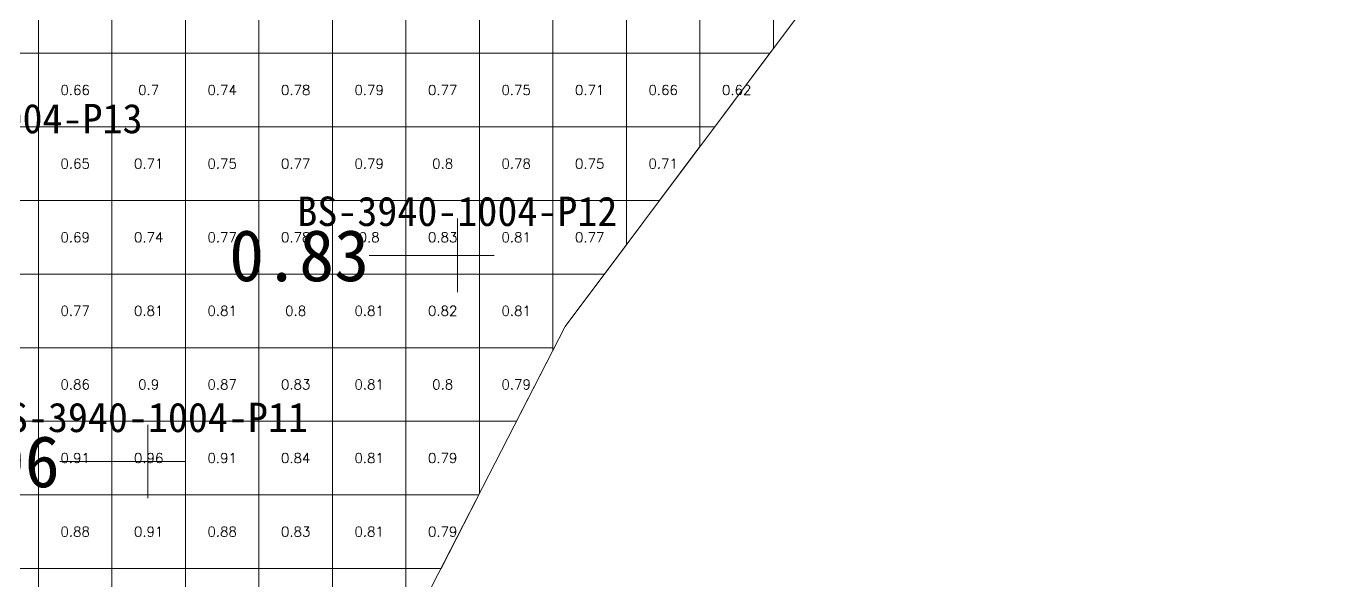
# Model space of a CAD drawing. Header units: inches. Extents: x 470055.8 to 470149.5, y 4349649 to 4349739.5.
# Drawn here: x 470098.73 to 470116.66, y 4349680.82 to 4349688.35 of the extents above; entities that cross this region are included whole.
import ezdxf
from ezdxf.enums import TextEntityAlignment as Align

# ---------------------------------------------------------------- set-up
doc = ezdxf.new("R2010")
doc.units = ezdxf.units.IN
doc.header["$MEASUREMENT"] = 0
for name, color, linetype, lineweight in [('点', 7, 'Continuous', 0), ('爆区方格网', 7, 'Continuous', 0), ('线条', 7, 'Continuous', 0), ('钻孔', 7, 'Continuous', 0)]:
    doc.layers.add(name, color=color, linetype=linetype, lineweight=lineweight)
doc.styles.add('3dmine_textStyle_1', font='txt.shx', dxfattribs={"height": 1, "bigfont": 'gbcbig.shx'})
doc.styles.add('3dmine_textStyle_2', font='simsunb.ttf', dxfattribs={"height": 1})

msp = doc.modelspace()

# ---------------------------------------------------------------- hatches: boundary and pattern name
at = {"layer": '钻孔', "linetype": 'Continuous', "lineweight": 0, "true_color": 0x00ffff, "extrusion": (0, 1, 0)}
for points in [[(-470099.13, 3929.83), (-470098.13, 3929.83), (-470098.13, 3940.83), (-470099.13, 3940.83)], [(-470105.59, 3929.76), (-470104.59, 3929.76), (-470104.59, 3940.76), (-470105.59, 3940.76)], [(-470101.38, 3929.89), (-470100.38, 3929.89), (-470100.38, 3940.89), (-470101.38, 3940.89)]]:
    msp.add_hatch(color=4, dxfattribs=at).paths.add_polyline_path(points, flags=0)

# ---------------------------------------------------------------- linework, layer by layer
at = {"color": 4, "linetype": 'Continuous', "lineweight": 0, "true_color": 0x00ffff, "elevation": 1971.02}
msp.add_lwpolyline([(470122.824, 4349730.456), (470115.23, 4349721.877), (470115.654, 4349715.406), (470115.919, 4349710.845), (470113.957, 4349704.321), (470116.025, 4349699.654), (470110.352, 4349690.002), (470106.057, 4349684.275), (470101.206, 4349674.834), (470100.543, 4349667.995), (470098.071, 4349670.29), (470095.247, 4349667.068), (470093.614, 4349664.11), (470090.823, 4349662.009), (470090.823, 4349662.009)], dxfattribs=at)
at = {"layer": '点', "color": 138, "linetype": 'Continuous', "lineweight": 0, "true_color": 0x004c4c}
for points, elevation in [([(470104.59, 4349684.74), (470104.59, 4349685.74)], 3940.76), ([(470105.09, 4349685.24), (470104.09, 4349685.24)], 3940.76), ([(470100.38, 4349681.94), (470100.38, 4349682.94)], 3940.89), ([(470100.88, 4349682.44), (470099.88, 4349682.44)], 3940.89)]:
    msp.add_lwpolyline(points, dxfattribs=dict(at, elevation=elevation))
at = {"layer": '爆区方格网', "color": 4, "linetype": 'Continuous', "lineweight": 0, "true_color": 0x00ffff, "elevation": 3941.41}
for points in [[(470098.89, 4349687.987), (470097.89, 4349687.987), (470097.89, 4349688.987), (470098.89, 4349688.987), (470098.89, 4349687.987)], [(470099.89, 4349687.987), (470098.89, 4349687.987), (470098.89, 4349688.987), (470099.89, 4349688.987), (470099.89, 4349687.987)], [(470100.89, 4349687.987), (470099.89, 4349687.987), (470099.89, 4349688.987), (470100.89, 4349688.987), (470100.89, 4349687.987)], [(470101.89, 4349687.987), (470100.89, 4349687.987), (470100.89, 4349688.987), (470101.89, 4349688.987), (470101.89, 4349687.987)], [(470102.89, 4349687.987), (470101.89, 4349687.987), (470101.89, 4349688.987), (470102.89, 4349688.987), (470102.89, 4349687.987)], [(470103.89, 4349687.987), (470102.89, 4349687.987), (470102.89, 4349688.987), (470103.89, 4349688.987), (470103.89, 4349687.987)], [(470104.89, 4349687.987), (470103.89, 4349687.987), (470103.89, 4349688.987), (470104.89, 4349688.987), (470104.89, 4349687.987)], [(470105.89, 4349687.987), (470104.89, 4349687.987), (470104.89, 4349688.987), (470105.89, 4349688.987), (470105.89, 4349687.987)], [(470106.89, 4349687.987), (470105.89, 4349687.987), (470105.89, 4349688.987), (470106.89, 4349688.987), (470106.89, 4349687.987)], [(470107.89, 4349687.987), (470106.89, 4349687.987), (470106.89, 4349688.987), (470107.89, 4349688.987), (470107.89, 4349687.987)], [(470108.89, 4349688.053), (470108.841, 4349687.987), (470107.89, 4349687.987), (470107.89, 4349688.987), (470108.89, 4349688.987), (470108.89, 4349688.053)], [(470098.89, 4349686.987), (470097.89, 4349686.987), (470097.89, 4349687.987), (470098.89, 4349687.987), (470098.89, 4349686.987)], [(470099.89, 4349686.987), (470098.89, 4349686.987), (470098.89, 4349687.987), (470099.89, 4349687.987), (470099.89, 4349686.987)], [(470100.89, 4349686.987), (470099.89, 4349686.987), (470099.89, 4349687.987), (470100.89, 4349687.987), (470100.89, 4349686.987)], [(470101.89, 4349686.987), (470100.89, 4349686.987), (470100.89, 4349687.987), (470101.89, 4349687.987), (470101.89, 4349686.987)], [(470102.89, 4349686.987), (470101.89, 4349686.987), (470101.89, 4349687.987), (470102.89, 4349687.987), (470102.89, 4349686.987)], [(470103.89, 4349686.987), (470102.89, 4349686.987), (470102.89, 4349687.987), (470103.89, 4349687.987), (470103.89, 4349686.987)], [(470104.89, 4349686.987), (470103.89, 4349686.987), (470103.89, 4349687.987), (470104.89, 4349687.987), (470104.89, 4349686.987)], [(470105.89, 4349686.987), (470104.89, 4349686.987), (470104.89, 4349687.987), (470105.89, 4349687.987), (470105.89, 4349686.987)], [(470106.89, 4349686.987), (470105.89, 4349686.987), (470105.89, 4349687.987), (470106.89, 4349687.987), (470106.89, 4349686.987)], [(470107.89, 4349686.987), (470106.89, 4349686.987), (470106.89, 4349687.987), (470107.89, 4349687.987), (470107.89, 4349686.987)], [(470108.091, 4349686.987), (470107.89, 4349686.987), (470107.89, 4349687.987), (470108.841, 4349687.987), (470108.091, 4349686.987)], [(470098.89, 4349685.987), (470097.89, 4349685.987), (470097.89, 4349686.987), (470098.89, 4349686.987), (470098.89, 4349685.987)], [(470099.89, 4349685.987), (470098.89, 4349685.987), (470098.89, 4349686.987), (470099.89, 4349686.987), (470099.89, 4349685.987)], [(470100.89, 4349685.987), (470099.89, 4349685.987), (470099.89, 4349686.987), (470100.89, 4349686.987), (470100.89, 4349685.987)], [(470101.89, 4349685.987), (470100.89, 4349685.987), (470100.89, 4349686.987), (470101.89, 4349686.987), (470101.89, 4349685.987)], [(470102.89, 4349685.987), (470101.89, 4349685.987), (470101.89, 4349686.987), (470102.89, 4349686.987), (470102.89, 4349685.987)], [(470103.89, 4349685.987), (470102.89, 4349685.987), (470102.89, 4349686.987), (470103.89, 4349686.987), (470103.89, 4349685.987)], [(470104.89, 4349685.987), (470103.89, 4349685.987), (470103.89, 4349686.987), (470104.89, 4349686.987), (470104.89, 4349685.987)], [(470105.89, 4349685.987), (470104.89, 4349685.987), (470104.89, 4349686.987), (470105.89, 4349686.987), (470105.89, 4349685.987)], [(470106.89, 4349685.987), (470105.89, 4349685.987), (470105.89, 4349686.987), (470106.89, 4349686.987), (470106.89, 4349685.987)], [(470107.89, 4349686.719), (470107.341, 4349685.987), (470106.89, 4349685.987), (470106.89, 4349686.987), (470107.89, 4349686.987), (470107.89, 4349686.719)], [(470098.89, 4349684.987), (470097.89, 4349684.987), (470097.89, 4349685.987), (470098.89, 4349685.987), (470098.89, 4349684.987)], [(470099.89, 4349684.987), (470098.89, 4349684.987), (470098.89, 4349685.987), (470099.89, 4349685.987), (470099.89, 4349684.987)], [(470100.89, 4349684.987), (470099.89, 4349684.987), (470099.89, 4349685.987), (470100.89, 4349685.987), (470100.89, 4349684.987)], [(470101.89, 4349684.987), (470100.89, 4349684.987), (470100.89, 4349685.987), (470101.89, 4349685.987), (470101.89, 4349684.987)], [(470102.89, 4349684.987), (470101.89, 4349684.987), (470101.89, 4349685.987), (470102.89, 4349685.987), (470102.89, 4349684.987)], [(470103.89, 4349684.987), (470102.89, 4349684.987), (470102.89, 4349685.987), (470103.89, 4349685.987), (470103.89, 4349684.987)], [(470104.89, 4349684.987), (470103.89, 4349684.987), (470103.89, 4349685.987), (470104.89, 4349685.987), (470104.89, 4349684.987)], [(470105.89, 4349684.987), (470104.89, 4349684.987), (470104.89, 4349685.987), (470105.89, 4349685.987), (470105.89, 4349684.987)], [(470106.89, 4349685.386), (470106.591, 4349684.987), (470105.89, 4349684.987), (470105.89, 4349685.987), (470106.89, 4349685.987), (470106.89, 4349685.386)], [(470098.89, 4349683.987), (470097.89, 4349683.987), (470097.89, 4349684.987), (470098.89, 4349684.987), (470098.89, 4349683.987)], [(470099.89, 4349683.987), (470098.89, 4349683.987), (470098.89, 4349684.987), (470099.89, 4349684.987), (470099.89, 4349683.987)], [(470100.89, 4349683.987), (470099.89, 4349683.987), (470099.89, 4349684.987), (470100.89, 4349684.987), (470100.89, 4349683.987)], [(470101.89, 4349683.987), (470100.89, 4349683.987), (470100.89, 4349684.987), (470101.89, 4349684.987), (470101.89, 4349683.987)], [(470102.89, 4349683.987), (470101.89, 4349683.987), (470101.89, 4349684.987), (470102.89, 4349684.987), (470102.89, 4349683.987)], [(470103.89, 4349683.987), (470102.89, 4349683.987), (470102.89, 4349684.987), (470103.89, 4349684.987), (470103.89, 4349683.987)], [(470104.89, 4349683.987), (470103.89, 4349683.987), (470103.89, 4349684.987), (470104.89, 4349684.987), (470104.89, 4349683.987)], [(470105.89, 4349683.987), (470104.89, 4349683.987), (470104.89, 4349684.987), (470105.89, 4349684.987), (470105.89, 4349683.987)], [(470098.89, 4349682.987), (470097.89, 4349682.987), (470097.89, 4349683.987), (470098.89, 4349683.987), (470098.89, 4349682.987)], [(470099.89, 4349682.987), (470098.89, 4349682.987), (470098.89, 4349683.987), (470099.89, 4349683.987), (470099.89, 4349682.987)], [(470100.89, 4349682.987), (470099.89, 4349682.987), (470099.89, 4349683.987), (470100.89, 4349683.987), (470100.89, 4349682.987)], [(470101.89, 4349682.987), (470100.89, 4349682.987), (470100.89, 4349683.987), (470101.89, 4349683.987), (470101.89, 4349682.987)], [(470102.89, 4349682.987), (470101.89, 4349682.987), (470101.89, 4349683.987), (470102.89, 4349683.987), (470102.89, 4349682.987)], [(470103.89, 4349682.987), (470102.89, 4349682.987), (470102.89, 4349683.987), (470103.89, 4349683.987), (470103.89, 4349682.987)], [(470104.89, 4349682.987), (470103.89, 4349682.987), (470103.89, 4349683.987), (470104.89, 4349683.987), (470104.89, 4349682.987)], [(470105.89, 4349683.95), (470105.395, 4349682.987), (470104.89, 4349682.987), (470104.89, 4349683.987), (470105.89, 4349683.987), (470105.89, 4349683.95)], [(470098.89, 4349681.987), (470097.89, 4349681.987), (470097.89, 4349682.987), (470098.89, 4349682.987), (470098.89, 4349681.987)], [(470099.89, 4349681.987), (470098.89, 4349681.987), (470098.89, 4349682.987), (470099.89, 4349682.987), (470099.89, 4349681.987)], [(470100.89, 4349681.987), (470099.89, 4349681.987), (470099.89, 4349682.987), (470100.89, 4349682.987), (470100.89, 4349681.987)], [(470101.89, 4349681.987), (470100.89, 4349681.987), (470100.89, 4349682.987), (470101.89, 4349682.987), (470101.89, 4349681.987)], [(470102.89, 4349681.987), (470101.89, 4349681.987), (470101.89, 4349682.987), (470102.89, 4349682.987), (470102.89, 4349681.987)], [(470103.89, 4349681.987), (470102.89, 4349681.987), (470102.89, 4349682.987), (470103.89, 4349682.987), (470103.89, 4349681.987)], [(470104.89, 4349682.004), (470104.882, 4349681.987), (470103.89, 4349681.987), (470103.89, 4349682.987), (470104.89, 4349682.987), (470104.89, 4349682.004)], [(470098.89, 4349680.987), (470097.89, 4349680.987), (470097.89, 4349681.987), (470098.89, 4349681.987), (470098.89, 4349680.987)], [(470099.89, 4349680.987), (470098.89, 4349680.987), (470098.89, 4349681.987), (470099.89, 4349681.987), (470099.89, 4349680.987)], [(470100.89, 4349680.987), (470099.89, 4349680.987), (470099.89, 4349681.987), (470100.89, 4349681.987), (470100.89, 4349680.987)], [(470101.89, 4349680.987), (470100.89, 4349680.987), (470100.89, 4349681.987), (470101.89, 4349681.987), (470101.89, 4349680.987)], [(470102.89, 4349680.987), (470101.89, 4349680.987), (470101.89, 4349681.987), (470102.89, 4349681.987), (470102.89, 4349680.987)], [(470103.89, 4349680.987), (470102.89, 4349680.987), (470102.89, 4349681.987), (470103.89, 4349681.987), (470103.89, 4349680.987)], [(470104.368, 4349680.987), (470103.89, 4349680.987), (470103.89, 4349681.987), (470104.882, 4349681.987), (470104.368, 4349680.987)], [(470098.89, 4349679.987), (470097.89, 4349679.987), (470097.89, 4349680.987), (470098.89, 4349680.987), (470098.89, 4349679.987)], [(470099.89, 4349679.987), (470098.89, 4349679.987), (470098.89, 4349680.987), (470099.89, 4349680.987), (470099.89, 4349679.987)], [(470100.89, 4349679.987), (470099.89, 4349679.987), (470099.89, 4349680.987), (470100.89, 4349680.987), (470100.89, 4349679.987)], [(470101.89, 4349679.987), (470100.89, 4349679.987), (470100.89, 4349680.987), (470101.89, 4349680.987), (470101.89, 4349679.987)], [(470102.89, 4349679.987), (470101.89, 4349679.987), (470101.89, 4349680.987), (470102.89, 4349680.987), (470102.89, 4349679.987)], [(470103.89, 4349680.058), (470103.854, 4349679.987), (470102.89, 4349679.987), (470102.89, 4349680.987), (470103.89, 4349680.987), (470103.89, 4349680.058)]]:
    msp.add_lwpolyline(points, dxfattribs=at)
at = {"layer": '线条', "color": 138, "linetype": 'Continuous', "lineweight": 0, "true_color": 0x004c4c}
for points, elevation in [([(470104.59, 4349685.24), (470104.59, 4349685.24), (470104.59, 4349685.24)], 3940.76), ([(470100.38, 4349682.44), (470100.38, 4349682.44), (470100.38, 4349682.44)], 3940.89)]:
    msp.add_lwpolyline(points, dxfattribs=dict(at, elevation=elevation))
at = {"layer": '钻孔', "color": 4, "linetype": 'Continuous', "lineweight": 0, "true_color": 0x00ffff}
for points, elevation in [([(470104.59, 4349685.24), (470103.39, 4349685.24)], 3940.76), ([(470104.59, 4349685.24), (470103.39, 4349685.24)], 3929.76), ([(470100.38, 4349682.44), (470099.18, 4349682.44)], 3940.89), ([(470100.38, 4349682.44), (470099.18, 4349682.44)], 3929.89)]:
    msp.add_lwpolyline(points, dxfattribs=dict(at, elevation=elevation))

# ---------------------------------------------------------------- texts
at = {"color": 4, "linetype": 'Continuous', "lineweight": 0, "true_color": 0x00ffff, "style": '3dmine_textStyle_1'}
for s, p in [('0.66', (470099.39, 4349687.487, 3941.41)), ('0.7', (470100.39, 4349687.487, 3941.41)), ('0.74', (470101.39, 4349687.487, 3941.41)), ('0.78', (470102.39, 4349687.487, 3941.41)), ('0.79', (470103.39, 4349687.487, 3941.41)), ('0.77', (470104.39, 4349687.487, 3941.41)), ('0.75', (470105.39, 4349687.487, 3941.41)), ('0.71', (470106.39, 4349687.487, 3941.41)), ('0.66', (470107.39, 4349687.487, 3941.41)), ('0.62', (470108.39, 4349687.487, 3941.41)), ('0.65', (470099.39, 4349686.487, 3941.41)), ('0.71', (470100.39, 4349686.487, 3941.41)), ('0.75', (470101.39, 4349686.487, 3941.41)), ('0.77', (470102.39, 4349686.487, 3941.41)), ('0.79', (470103.39, 4349686.487, 3941.41)), ('0.8', (470104.39, 4349686.487, 3941.41)), ('0.78', (470105.39, 4349686.487, 3941.41)), ('0.75', (470106.39, 4349686.487, 3941.41)), ('0.71', (470107.39, 4349686.487, 3941.41)), ('0.69', (470099.39, 4349685.487, 3941.41)), ('0.74', (470100.39, 4349685.487, 3941.41)), ('0.77', (470101.39, 4349685.487, 3941.41)), ('0.78', (470102.39, 4349685.487, 3941.41)), ('0.8', (470103.39, 4349685.487, 3941.41)), ('0.83', (470104.39, 4349685.487, 3941.41)), ('0.81', (470105.39, 4349685.487, 3941.41)), ('0.77', (470106.39, 4349685.487, 3941.41)), ('0.77', (470099.39, 4349684.487, 3941.41)), ('0.81', (470100.39, 4349684.487, 3941.41)), ('0.81', (470101.39, 4349684.487, 3941.41)), ('0.8', (470102.39, 4349684.487, 3941.41)), ('0.81', (470103.39, 4349684.487, 3941.41)), ('0.82', (470104.39, 4349684.487, 3941.41)), ('0.81', (470105.39, 4349684.487, 3941.41)), ('0.86', (470099.39, 4349683.487, 3941.41)), ('0.9', (470100.39, 4349683.487, 3941.41)), ('0.87', (470101.39, 4349683.487, 3941.41)), ('0.83', (470102.39, 4349683.487, 3941.41)), ('0.81', (470103.39, 4349683.487, 3941.41)), ('0.8', (470104.39, 4349683.487, 3941.41)), ('0.79', (470105.39, 4349683.487, 3941.41)), ('0.91', (470099.39, 4349682.487, 3941.41)), ('0.96', (470100.39, 4349682.487, 3941.41)), ('0.91', (470101.39, 4349682.487, 3941.41)), ('0.84', (470102.39, 4349682.487, 3941.41)), ('0.81', (470103.39, 4349682.487, 3941.41)), ('0.79', (470104.39, 4349682.487, 3941.41)), ('0.88', (470099.39, 4349681.487, 3941.41)), ('0.91', (470100.39, 4349681.487, 3941.41)), ('0.88', (470101.39, 4349681.487, 3941.41)), ('0.83', (470102.39, 4349681.487, 3941.41)), ('0.81', (470103.39, 4349681.487, 3941.41)), ('0.79', (470104.39, 4349681.487, 3941.41))]:
    msp.add_text(s, height=0.1333, dxfattribs=at).set_placement(p, align=Align.MIDDLE_CENTER)
at = {"layer": '钻孔', "color": 138, "linetype": 'Continuous', "lineweight": 0, "true_color": 0x004c4c, "style": '3dmine_textStyle_2'}
for s, p in [('BS-3940-1004-P13', (470098.13, 4349686.9, 3940.83)), ('BS-3940-1004-P12', (470104.59, 4349685.64, 3940.76)), ('BS-3940-1004-P11', (470100.38, 4349682.84, 3940.89))]:
    msp.add_text(s, height=0.4, dxfattribs=at).set_placement(p, align=Align.CENTER)
at = {"layer": '钻孔', "color": 4, "linetype": 'Continuous', "lineweight": 0, "true_color": 0x00ffff, "style": '3dmine_textStyle_2'}
for s, p in [('0.83', (470103.39, 4349685.24, 3935.26)), ('0.96', (470099.18, 4349682.44, 3935.39))]:
    msp.add_text(s, height=0.7, dxfattribs=at).set_placement(p, align=Align.MIDDLE_RIGHT)

doc.saveas('drawing.dxf')
